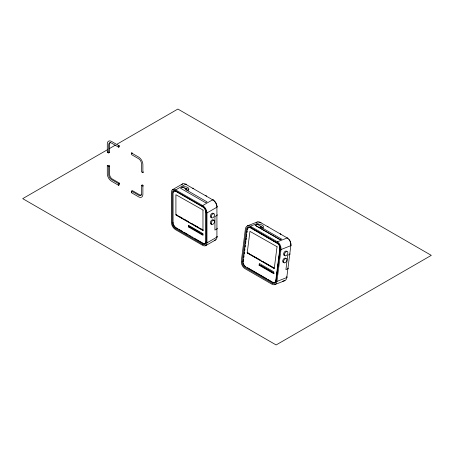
<?xml version="1.0" encoding="UTF-8"?>
<svg xmlns="http://www.w3.org/2000/svg" width="454" height="454" viewBox="0 0 454 454"><rect width="100%" height="100%" fill="white"/><g stroke="black" fill="none" stroke-linecap="round" stroke-linejoin="round"><path stroke-width="0.68" d="M284.579 280.402L282.269 281.52M242.198 261.385L246.25 229.497A4.829 3.189 68.5 0 1 250.199 227.261L277.252 242.879A4.829 3.189 68.5 0 1 280.135 249.059L276.077 280.952A4.829 3.189 68.5 0 1 272.128 283.183L245.075 267.565A4.829 3.189 68.5 0 1 242.198 261.385L243.327 261.493L243.594 259.416M243.855 257.333L244.031 255.948M244.297 253.865L244.473 252.481M244.734 250.404L244.91 249.013M245.177 246.936L245.353 245.546M245.62 243.469L245.881 241.386M246.057 240.001L246.323 237.924M246.499 236.534L246.766 234.457M247.027 232.374L247.203 230.99M276.997 246.976L274.256 268.564L247.203 252.946L249.944 231.358L277.281 246.863M260.732 227.505L260.88 226.342L257.463 224.367L255.074 225.309L280.129 239.774L281.679 239.167L260.04 226.671L260.88 226.342M259.092 265.227L259.313 263.473L273.836 271.855L273.609 273.609L259.092 265.227L259.654 265.005M276.163 279.704L280.124 248.508A4.029 2.662 68.5 0 0 277.723 243.361L250.199 227.261M276.934 281.44L280.986 249.552A6.038 3.99 68.5 0 0 277.383 241.829L250.336 226.211A6.038 3.99 68.5 0 0 245.393 229.003L241.341 260.891A6.038 3.99 68.5 0 0 244.944 268.615L271.991 284.232A6.038 3.99 68.5 0 0 276.934 281.44L286.775 277.559L290.832 245.671A1.209 0.579 7.2 0 0 290.821 244.842A4.829 3.189 68.5 0 0 290.764 243.083M204.544 207.983A4.029 2.327 60 0 0 203.25 206.876L175.63 190.93A4.829 2.792 60 0 0 172.214 192.905L172.214 222.823A4.829 2.792 60 0 0 175.63 228.742L202.677 244.36L203.25 243.372L194.233 238.168M272.128 283.183L272.78 282.257A4.029 2.662 68.5 0 0 273.002 282.377M187.678 190.714L188.523 189.993A4.029 2.327 0 0 0 187.678 187.428A4.029 2.327 0 0 0 183.229 186.94L181.98 187.428M107.343 149.775L22.7 198.642L276.117 344.949L431.3 255.358L177.883 109.051L117.16 144.105M109.187 148.713L115.322 145.167M108.716 152.958L108.716 144.735A4.029 2.327 60 0 1 111.565 143.095L118.681 147.204L119.538 146.71L119.538 146.052A1.209 0.698 -60 0 0 118.681 145.558L111.565 141.449A6.038 3.49 60 0 0 107.292 143.912L107.292 152.135L108.716 152.958L109.573 152.465L109.573 144.241A4.029 2.327 60 0 1 110.566 142.318M107.292 165.614L108.716 166.436L109.573 165.943L109.573 174.166A4.029 2.327 60 0 0 112.416 179.097L119.538 183.206L119.538 183.864A1.209 0.698 -60 0 1 118.681 185.34L111.565 181.231A6.038 3.49 60 0 1 107.292 173.837L107.292 165.614A1.209 0.698 0 0 1 109 165.614L109.573 165.943M108.716 166.436L108.716 174.659A4.029 2.327 60 0 0 111.565 179.591L118.681 183.7L119.538 183.206M131.495 191.094L138.612 195.203A4.029 2.327 60 0 0 141.461 193.563L141.461 185.34L142.318 184.846L142.885 185.175A1.209 0.698 0 0 1 142.885 186.163L142.885 194.386A6.038 3.49 60 0 1 138.612 196.849L131.495 192.74L131.495 191.094L132.347 190.601L139.469 194.715A4.029 2.327 60 0 0 141.483 194.914M172.611 189.647L182.576 183.893M217.228 236.455A1.209 0.698 0 0 1 216.916 237.124L206.95 242.879A6.038 3.49 60 0 1 202.677 245.347L175.63 229.73A6.038 3.49 60 0 1 171.357 222.329L171.357 192.411A6.038 3.49 60 0 1 175.63 189.942L185.595 184.193A1.209 0.698 -60 0 1 186.441 184.562M186.254 188.909L185.397 189.403L207.041 201.894L205.617 202.717L180.556 188.251L182.837 186.934L186.254 188.909L186.254 190.005M176.197 214.606L175.914 214.77L203.25 230.223L199.641 228.141M175.63 189.942L202.677 205.56L212.648 199.805A1.209 0.698 -60 0 1 213.499 200.299A4.829 2.792 60 0 1 213.766 200.469M202.966 210.327L202.966 230.581L175.914 214.963L175.914 194.715L203.25 210.162M175.914 227.919L202.966 243.537A4.029 2.327 60 0 0 205.81 241.891L205.81 211.973A4.029 2.327 60 0 0 202.966 207.041L175.914 191.423A4.029 2.327 60 0 0 173.065 193.069L173.065 222.988A4.029 2.327 60 0 0 175.914 227.919L176.197 227.755A4.029 2.327 60 0 1 175.533 227.278M206.95 242.879L206.95 212.96L216.916 207.206A1.209 0.698 0 0 0 217.228 206.53M188.444 226.932L202.966 235.32L202.966 233.674L188.444 225.292L188.444 226.932L189.012 226.603M205.702 245.642L215.667 239.894M262.316 227.987L263.15 227.465A4.029 1.935 7.2 0 0 262.281 225.235A4.029 1.935 7.2 0 0 257.855 224.407L256.618 224.702M247.402 225.871L257.242 221.989M250.336 226.211L260.176 222.329L287.229 237.947A1.209 0.698 -60 0 1 287.95 238.532M247.203 252.946L248.049 252.611M277.383 241.829L287.229 237.947A6.038 3.99 68.5 0 1 290.832 245.671L280.986 249.552M245.449 266.753L272.496 282.371A4.029 2.662 68.5 0 0 275.788 280.51L279.846 248.616A4.029 2.662 68.5 0 0 277.439 243.469L250.392 227.851A4.029 2.662 68.5 0 0 247.101 229.713L243.043 261.606A4.029 2.662 68.5 0 0 245.449 266.753L245.727 266.64A4.029 2.662 68.5 0 1 245.291 266.339M273.609 273.609L274.176 273.387L259.37 264.841M274.925 284.573L284.772 280.691M284.317 280.833L284.476 280.799A6.038 3.99 68.5 0 0 286.775 277.559A1.209 0.579 7.2 0 0 286.763 276.736A4.829 3.189 68.5 0 1 286.712 277.059M172.214 222.823L173.354 222.823M131.495 152.958L138.612 157.067A6.038 3.49 60 0 1 142.885 164.462L142.885 172.685L141.461 171.862L141.461 163.644A4.029 2.327 60 0 0 138.612 158.713L131.495 154.598L131.495 152.958A1.209 0.698 -60 0 1 132.347 153.452M213.499 200.299L185.595 184.193A6.038 3.49 60 0 0 181.952 184.443M255.216 225.252L280.271 239.723M109 152.135L109.573 152.465M141.461 185.34L142.885 186.163M260.738 260.261L247.231 252.736L274.278 268.354M262.537 261.3L263.74 261.992M264.943 262.69L269.148 265.119M270.351 265.811L273.961 267.894M176.799 214.952L178.002 215.644M179.205 216.337L182.809 218.419M184.012 219.117L188.223 221.546M191.826 223.629L193.029 224.321M194.233 225.014L198.438 227.443M260.834 265.414L262.02 266.095M263.201 266.782L273.864 272.933M189.012 226.274L190.198 226.96M191.384 227.641L197.303 231.063M198.489 231.744L199.675 232.431M200.855 233.112L202.041 233.799M202.944 234.644L188.728 226.438L188.728 225.343M247.509 267.667L266.77 278.79M267.968 279.482L272.179 281.911M176.793 228.095L178.002 228.799M179.165 229.469L182.809 231.574M184.012 232.266L188.223 234.695M189.426 235.393L190.623 236.086M191.826 236.778L193.029 237.47M280.124 248.508L280.135 249.059M118.681 145.558L118.681 147.204M118.681 183.7L118.681 185.34M280.107 233.838A1.209 0.698 -60 0 1 280.816 234.553M289.896 253.741A1.209 0.579 7.2 0 1 289.714 254.427L287.745 255.205L285.924 269.574L287.893 268.796A1.209 0.579 7.2 0 0 288.074 268.11M267.293 226.438A1.209 0.698 -60 0 1 267.991 226.779M247.379 229.605A4.029 2.662 68.5 0 1 250.67 227.743M256.215 222.738A6.038 3.99 68.5 0 1 260.176 222.329A1.209 0.698 -60 0 1 260.885 223.045M286.934 251.788A2.418 1.396 -60 0 0 285.271 251.272A2.418 1.396 -60 0 0 283.619 253.712L283.58 253.979A2.418 1.396 -60 0 0 284.959 255.364M276.072 280.396A4.029 2.662 68.5 0 1 273.904 282.621M244.871 265.965A4.029 2.662 68.5 0 1 244.672 265.749M244.485 265.516A4.029 2.662 68.5 0 1 244.309 265.267M243.985 264.733A4.029 2.662 68.5 0 1 243.843 264.455M243.611 263.865A4.029 2.662 68.5 0 1 243.372 262.962M285.975 258.604A2.418 1.396 -60 0 0 284.278 258.343A2.418 1.396 -60 0 0 282.728 260.721L282.689 260.988A2.418 1.396 -60 0 0 284.068 262.372M261.039 226.535A4.029 1.935 7.2 0 1 263.144 228.039M288.965 239.479A4.829 3.189 68.5 0 1 289.641 240.314M289.845 240.626A4.829 3.189 68.5 0 1 290.197 241.29M290.35 241.636A4.829 3.189 68.5 0 1 290.594 242.357M175.108 226.875A4.029 2.327 60 0 1 174.711 226.41M174.523 226.16A4.029 2.327 60 0 1 174.347 225.899M174.035 225.354A4.029 2.327 60 0 1 173.893 225.071M173.661 224.497A4.029 2.327 60 0 1 173.49 223.918M143.078 171.839A1.209 0.698 0 0 1 142.885 172.685M131.921 192.36A1.209 0.698 -60 0 1 131.495 192.74M107.292 152.135A1.209 0.698 0 0 1 107.836 151.954M205.526 195.697A1.209 0.698 -60 0 1 206.383 196.19M192.712 188.302A1.209 0.698 -60 0 1 193.563 188.671M217.228 214.753A1.209 0.698 0 0 1 216.916 215.423L214.924 216.575L214.924 230.059L216.916 228.907A1.209 0.698 0 0 0 217.228 228.231M173.428 192.184A4.029 2.327 60 0 1 176.197 191.259M181.651 184.96A6.038 3.49 60 0 1 181.787 184.687M205.1 208.732A4.029 2.327 60 0 1 205.412 209.277M205.554 209.561A4.029 2.327 60 0 1 205.878 210.423M206.02 210.996A4.029 2.327 60 0 1 206.099 211.808L206.099 242.385A4.829 2.792 60 0 1 202.677 244.36M213.709 214.061A2.418 1.396 -60 0 0 211.967 213.408A2.418 1.396 -60 0 0 210.321 216.149L210.316 216.399A2.418 1.396 -60 0 0 211.763 217.449M206.099 241.727A4.029 2.327 60 0 1 203.693 243.588M202.677 205.56A6.038 3.49 60 0 1 206.95 212.96M212.648 199.805A6.038 3.49 60 0 1 216.916 207.206L216.916 237.124A6.038 3.49 60 0 1 214.583 240.172M217.108 206.366A1.209 0.698 0 0 0 216.916 206.218A4.829 2.792 60 0 0 216.751 204.902M202.677 206.547A4.829 2.792 60 0 1 206.099 212.466M213.664 220.423A2.418 1.396 -60 0 0 211.859 220.054A2.418 1.396 -60 0 0 210.321 222.721L210.316 222.976A2.418 1.396 -60 0 0 211.763 224.026M184.704 188.393A4.029 2.327 0 0 1 188.62 189.931M185.913 184.426A4.829 2.792 60 0 1 186.18 184.54M214.033 200.657A4.829 2.792 60 0 1 214.299 200.872M214.555 201.105A4.829 2.792 60 0 1 214.81 201.355M215.048 201.627A4.829 2.792 60 0 1 215.287 201.911M215.508 202.217A4.829 2.792 60 0 1 216.654 204.561M216.876 236.733A4.829 2.792 60 0 1 216.751 237.26M211.178 216.581L211.172 216.836A2.418 1.396 -60 0 0 212.83 217.784A2.418 1.396 -60 0 0 214.583 214.98L214.589 214.731A2.418 1.396 -60 0 0 212.932 213.783A2.418 1.396 -60 0 0 211.178 216.581M211.178 223.158L211.172 223.408A2.418 1.396 -60 0 0 212.83 224.361A2.418 1.396 -60 0 0 214.583 221.558L214.589 221.308A2.418 1.396 -60 0 0 212.932 220.36A2.418 1.396 -60 0 0 211.178 223.158M284.488 254.144L284.448 254.41A2.418 1.396 -60 0 0 285.827 255.795A2.418 1.396 -60 0 0 287.796 253.201L287.836 252.935A2.418 1.396 -60 0 0 286.457 251.55A2.418 1.396 -60 0 0 284.488 254.144M283.597 261.152L283.557 261.419A2.418 1.396 -60 0 0 284.936 262.804A2.418 1.396 -60 0 0 286.905 260.21L286.945 259.943A2.418 1.396 -60 0 0 285.566 258.559A2.418 1.396 -60 0 0 283.597 261.152"/></g></svg>
